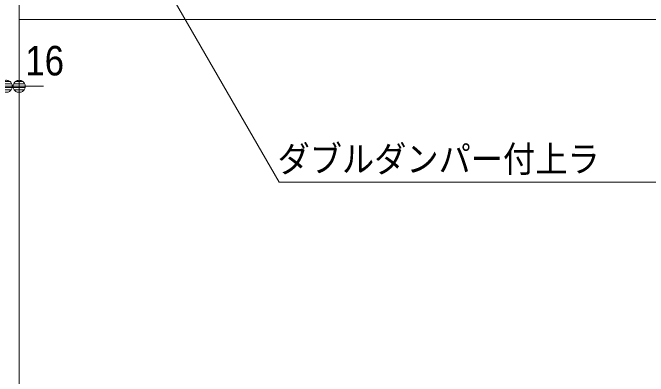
# Model space of a CAD drawing. Units: millimetres, scale not verified. Extents: x -6062 to 6062, y -3045 to 3045.
# Drawn here: x -3096 to -2307, y -171 to 280 of the extents above; entities that cross this region are included whole.
import ezdxf
from ezdxf.enums import TextEntityAlignment as Align

# ---------------------------------------------------------------- set-up
doc = ezdxf.new("R2010")
doc.units = ezdxf.units.MM
doc.header["$LTSCALE"] = 20
for name, color, linetype, lineweight in [('0-1_3一般', 7, 'Continuous', 9), ('0-2_2寸法-3', 7, 'Continuous', 9), ('0-4_0', 7, 'Continuous', 9), ('0-5_2寸法-2', 7, 'Continuous', 9)]:
    doc.layers.add(name, color=color, linetype=linetype, lineweight=lineweight)
doc.styles.add('ＭＳ ゴシック', font='')
doc.styles.add('ＭＳ Ｐゴシック', font='')
doc.styles.get('ＭＳ ゴシック').set_extended_font_data('MS Gothic')
doc.styles.get('ＭＳ Ｐゴシック').set_extended_font_data('MS PGothic')

# ---------------------------------------------------------------- blocks, each defined once
blk = doc.blocks.new('グループ-1')
at = {"layer": '0-1_3一般'}
for p, q in [((-26000, -39740), (-26000, 6140)), ((-26000, 5440), (-2640, 5440))]:
    blk.add_line(p, q, dxfattribs=at)
blk = doc.blocks.new('グループ-2')
at = {"layer": '0-1_3一般'}
blk.add_blockref('グループ-1', (0, 0), dxfattribs=at)
blk = doc.blocks.new('_Dot')
at = {"layer": '0-4_0'}
for p, q in [((-10, 0), (-20, 0)), ((9.78, 2), (-9.78, 2)), ((7.99, 6), (-7.99, 6)), ((9.16, -3.98), (-9.16, -3.98)), ((6, -7.98), (-6, -7.98))]:
    blk.add_line(p, q, dxfattribs=at)
for points in [[(10, 0), (9.92, 1.25), (9.69, 2.49), (9.3, 3.68), (8.76, 4.82), (8.09, 5.88), (7.29, 6.85), (6.37, 7.71), (5.36, 8.44), (4.26, 9.05), (3.09, 9.51), (1.87, 9.82), (0.63, 9.98), (-0.63, 9.98), (-1.87, 9.82), (-3.09, 9.51), (-4.26, 9.05), (-5.36, 8.44), (-6.37, 7.71), (-7.29, 6.85), (-8.09, 5.88), (-8.76, 4.82), (-9.3, 3.68), (-9.69, 2.49), (-9.92, 1.25), (-10, 0), (0, 0)], [(-10, 0), (-9.92, -1.25), (-9.69, -2.49), (-9.3, -3.68), (-8.76, -4.82), (-8.09, -5.88), (-7.29, -6.85), (-6.37, -7.71), (-5.36, -8.44), (-4.26, -9.05), (-3.09, -9.51), (-1.87, -9.82), (-0.63, -9.98), (0.63, -9.98), (1.87, -9.82), (3.09, -9.51), (4.26, -9.05), (5.36, -8.44), (6.37, -7.71), (7.29, -6.85), (8.09, -5.88), (8.76, -4.82), (9.3, -3.68), (9.69, -2.49), (9.92, -1.25), (10, 0), (0, 0)]]:
    blk.add_lwpolyline(points, close=True, dxfattribs=at)

msp = doc.modelspace()

# ---------------------------------------------------------------- linework, layer by layer
at = {"layer": '0-2_2寸法-3'}
msp.add_lwpolyline([(-2165.94, 70), (-2764.78, 70), (-2911.02, 323.3)], dxfattribs=at)
at = {"layer": '0-5_2寸法-2'}
for p, q in [((-3087.5, 219), (-3087.3, 219)), ((-3087.5, 189), (-3103.5, 189)), ((-3088.49, 189), (-3073.49, 189)), ((-3072.49, 189), (-3057.49, 189))]:
    msp.add_line(p, q, dxfattribs=at)

# ---------------------------------------------------------------- block references
at = {"layer": '0-1_3一般', "xscale": 0.05, "yscale": 0.05}
msp.add_blockref('グループ-2', (-1787.5, 0), dxfattribs=at)
at = {"layer": '0-5_2寸法-2', "xscale": 0.7503418, "yscale": 0.7503418, "rotation": 180}
for p in [(-3103.5, 189), (-3087.5, 189)]:
    msp.add_blockref('_Dot', p, dxfattribs=at)

# ---------------------------------------------------------------- texts
at = {"layer": '0-2_2寸法-3', "style": 'ＭＳ ゴシック', "width": 0.9}
msp.add_text('ダブルダンパー付上ラ', height=32.55, dxfattribs=at).set_placement((-2766.88, 72.77), align=Align.BOTTOM_LEFT)
at = {"layer": '0-5_2寸法-2', "style": 'ＭＳ Ｐゴシック', "width": 0.9}
msp.add_text('16', height=36.66, dxfattribs=at).set_placement((-3079.82, 191.48), align=Align.BOTTOM_LEFT)

doc.saveas('drawing.dxf')
